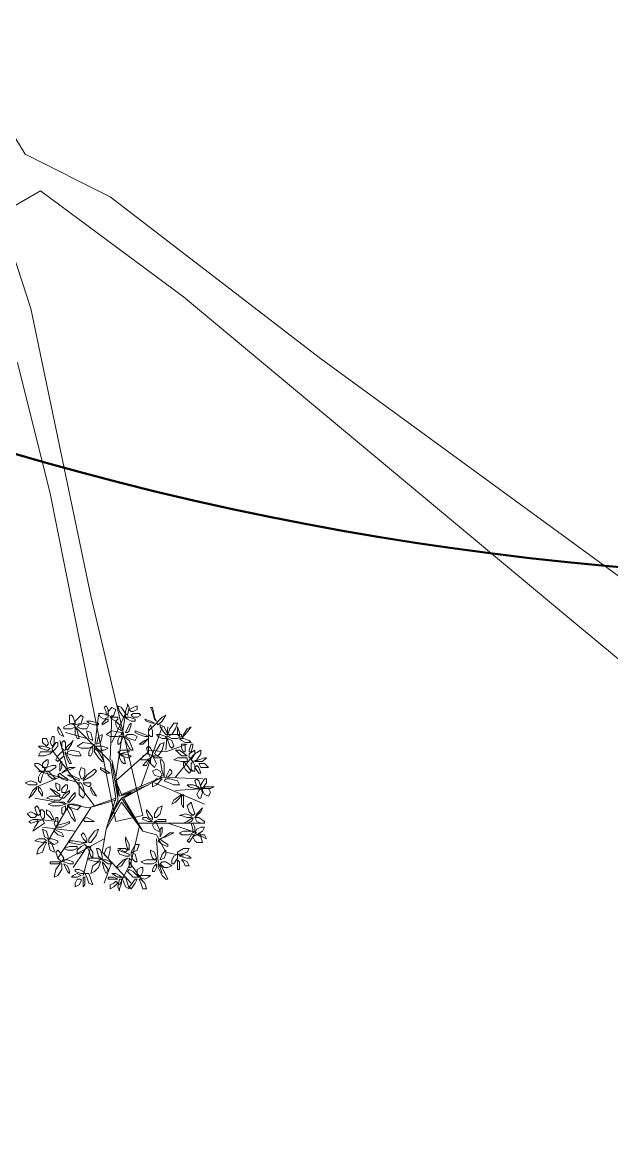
# Model space of a CAD drawing. Header units: millimetres. Extents: x 2364 to 2508, y 1551 to 1771.
# Drawn here: x 2427.45 to 2436.08, y 1611.49 to 1627.75 of the extents above; entities that cross this region are included whole.
import ezdxf

# ---------------------------------------------------------------- set-up
doc = ezdxf.new("R2010")
doc.units = ezdxf.units.MM
doc.layers.add('PDF_0', color=7, linetype='Continuous')
doc.layers.add('PDF_CVL_CUADCON_TIT', color=7, linetype='Continuous')

msp = doc.modelspace()

# ---------------------------------------------------------------- linework, layer by layer
at = {"layer": 'PDF_0', "lineweight": 9}
for points in [[(2428.68, 1617.595), (2428.709, 1617.623), (2428.709, 1617.679), (2428.68, 1617.736), (2428.652, 1617.708), (2428.68, 1617.651)], [(2428.963, 1617.566), (2428.935, 1617.566), (2428.878, 1617.651), (2428.85, 1617.736), (2428.906, 1617.708), (2428.963, 1617.623)], [(2428.963, 1617.651), (2428.991, 1617.736), (2428.991, 1617.764), (2429.019, 1617.708), (2428.991, 1617.595), (2428.963, 1617.623)], [(2429.048, 1617.651), (2429.019, 1617.679), (2429.076, 1617.708), (2429.132, 1617.736), (2429.132, 1617.679), (2429.076, 1617.651)], [(2428.2, 1617.566), (2428.229, 1617.482), (2428.2, 1617.454), (2428.144, 1617.482), (2428.144, 1617.595), (2428.172, 1617.595)], [(2428.313, 1617.595), (2428.342, 1617.566), (2428.313, 1617.482), (2428.229, 1617.454), (2428.229, 1617.51), (2428.285, 1617.566)], [(2428.652, 1617.538), (2428.596, 1617.566), (2428.567, 1617.623), (2428.624, 1617.623), (2428.709, 1617.595), (2428.709, 1617.566)], [(2428.765, 1617.566), (2428.709, 1617.595), (2428.709, 1617.651), (2428.765, 1617.708), (2428.822, 1617.679), (2428.793, 1617.595)], [(2428.822, 1617.51), (2428.765, 1617.538), (2428.737, 1617.566), (2428.765, 1617.566), (2428.85, 1617.566), (2428.85, 1617.538)], [(2429.048, 1617.51), (2428.991, 1617.538), (2428.963, 1617.566), (2429.019, 1617.566), (2429.104, 1617.538), (2429.104, 1617.51)], [(2429.132, 1617.566), (2429.076, 1617.566), (2429.048, 1617.595), (2429.076, 1617.623), (2429.161, 1617.623), (2429.189, 1617.595)], [(2429.358, 1617.651), (2429.386, 1617.538), (2429.415, 1617.51), (2429.386, 1617.566), (2429.358, 1617.708), (2429.33, 1617.708)], [(2429.415, 1617.482), (2429.443, 1617.454), (2429.499, 1617.51), (2429.556, 1617.595), (2429.499, 1617.566), (2429.443, 1617.51)], [(2428.003, 1617.312), (2428.059, 1617.284), (2428.003, 1617.397), (2427.974, 1617.425), (2427.974, 1617.369)], [(2428.116, 1617.454), (2428.2, 1617.482), (2428.229, 1617.425), (2428.172, 1617.397), (2428.059, 1617.397), (2428.059, 1617.425)], [(2428.229, 1617.312), (2428.229, 1617.369), (2428.229, 1617.425), (2428.257, 1617.369), (2428.285, 1617.256), (2428.257, 1617.256)], [(2428.257, 1617.425), (2428.285, 1617.454), (2428.37, 1617.482), (2428.426, 1617.454), (2428.398, 1617.397), (2428.313, 1617.397)], [(2428.511, 1617.454), (2428.426, 1617.482), (2428.398, 1617.51), (2428.455, 1617.51), (2428.567, 1617.482), (2428.567, 1617.454)], [(2428.624, 1617.482), (2428.624, 1617.454), (2428.709, 1617.51), (2428.709, 1617.538), (2428.68, 1617.538)], [(2428.85, 1617.397), (2428.906, 1617.369), (2428.878, 1617.454), (2428.822, 1617.51), (2428.822, 1617.454)], [(2429.019, 1617.369), (2429.048, 1617.454), (2429.048, 1617.482), (2429.019, 1617.454), (2428.963, 1617.341), (2428.991, 1617.341)], [(2429.273, 1617.51), (2429.245, 1617.538), (2429.33, 1617.51), (2429.386, 1617.482), (2429.358, 1617.482)], [(2429.33, 1617.284), (2429.358, 1617.284), (2429.358, 1617.369), (2429.33, 1617.454), (2429.302, 1617.397), (2429.302, 1617.312)], [(2429.528, 1617.341), (2429.471, 1617.425), (2429.471, 1617.454), (2429.528, 1617.425), (2429.584, 1617.312), (2429.556, 1617.312)], [(2429.584, 1617.312), (2429.641, 1617.312), (2429.697, 1617.397), (2429.725, 1617.482), (2429.669, 1617.482), (2429.612, 1617.397)], [(2429.725, 1617.369), (2429.725, 1617.425), (2429.754, 1617.341), (2429.754, 1617.284), (2429.725, 1617.312)], [(2429.866, 1617.397), (2429.923, 1617.425), (2429.838, 1617.312), (2429.782, 1617.256), (2429.81, 1617.312)], [(2427.833, 1617.171), (2427.805, 1617.143), (2427.749, 1617.199), (2427.749, 1617.256), (2427.805, 1617.256), (2427.833, 1617.199)], [(2427.918, 1617.228), (2427.918, 1617.171), (2427.89, 1617.143), (2427.861, 1617.199), (2427.89, 1617.284), (2427.918, 1617.284)], [(2428.426, 1617.256), (2428.483, 1617.228), (2428.455, 1617.341), (2428.398, 1617.369), (2428.398, 1617.341)], [(2428.596, 1617.199), (2428.539, 1617.171), (2428.567, 1617.284), (2428.624, 1617.312), (2428.624, 1617.284)], [(2428.85, 1617.284), (2428.737, 1617.284), (2428.68, 1617.312), (2428.765, 1617.369), (2428.906, 1617.341), (2428.906, 1617.312)], [(2428.85, 1617.171), (2428.878, 1617.171), (2428.906, 1617.228), (2428.935, 1617.284), (2428.878, 1617.284), (2428.85, 1617.228)], [(2429.019, 1617.115), (2428.963, 1617.228), (2428.935, 1617.284), (2429.019, 1617.228), (2429.076, 1617.086), (2429.048, 1617.086)], [(2428.963, 1617.284), (2428.991, 1617.312), (2429.076, 1617.312), (2429.132, 1617.284), (2429.104, 1617.228), (2429.019, 1617.256)], [(2429.161, 1617.312), (2429.245, 1617.284), (2429.302, 1617.284), (2429.245, 1617.312), (2429.104, 1617.369), (2429.104, 1617.341)], [(2429.217, 1617.171), (2429.273, 1617.228), (2429.302, 1617.256), (2429.245, 1617.228), (2429.161, 1617.171), (2429.189, 1617.171)], [(2429.499, 1617.256), (2429.443, 1617.284), (2429.415, 1617.312), (2429.471, 1617.312), (2429.556, 1617.284), (2429.556, 1617.256)], [(2429.725, 1617.256), (2429.641, 1617.256), (2429.584, 1617.284), (2429.641, 1617.312), (2429.782, 1617.312), (2429.782, 1617.284)], [(2429.612, 1617.143), (2429.584, 1617.228), (2429.584, 1617.256), (2429.641, 1617.228), (2429.669, 1617.143), (2429.641, 1617.115)], [(2429.754, 1617.256), (2429.782, 1617.228), (2429.838, 1617.199), (2429.923, 1617.199), (2429.895, 1617.228), (2429.81, 1617.256)], [(2427.805, 1617.086), (2427.72, 1617.115), (2427.692, 1617.143), (2427.749, 1617.143), (2427.861, 1617.115), (2427.833, 1617.086)], [(2427.974, 1617.143), (2427.918, 1617.086), (2427.89, 1617.058), (2427.89, 1617.115), (2427.946, 1617.199), (2427.974, 1617.199)], [(2428.031, 1617.115), (2428.031, 1617.199), (2428.059, 1617.228), (2428.087, 1617.199), (2428.087, 1617.086), (2428.059, 1617.086)], [(2428.116, 1617.143), (2428.172, 1617.199), (2428.2, 1617.228), (2428.172, 1617.171), (2428.116, 1617.086), (2428.087, 1617.115)], [(2428.116, 1617.058), (2428.116, 1617.03), (2428.229, 1617.002), (2428.313, 1617.002), (2428.285, 1617.058), (2428.172, 1617.086)], [(2428.426, 1617.115), (2428.313, 1617.115), (2428.257, 1617.143), (2428.342, 1617.199), (2428.483, 1617.171), (2428.483, 1617.143)], [(2428.426, 1617.002), (2428.455, 1617.002), (2428.483, 1617.058), (2428.483, 1617.143), (2428.455, 1617.115), (2428.426, 1617.058)], [(2428.567, 1616.973), (2428.511, 1617.058), (2428.511, 1617.115), (2428.567, 1617.058), (2428.652, 1616.917), (2428.624, 1616.917)], [(2428.539, 1617.115), (2428.539, 1617.143), (2428.624, 1617.143), (2428.709, 1617.115), (2428.652, 1617.086), (2428.567, 1617.086)], [(2428.991, 1617.058), (2428.878, 1617.03), (2428.85, 1617.058), (2428.906, 1617.086), (2429.019, 1617.086), (2429.019, 1617.058)], [(2429.33, 1617.115), (2429.358, 1617.058), (2429.358, 1617.002), (2429.302, 1617.03), (2429.273, 1617.115), (2429.302, 1617.143)], [(2429.386, 1617.03), (2429.443, 1617.002), (2429.499, 1617.086), (2429.528, 1617.199), (2429.471, 1617.171), (2429.415, 1617.086)], [(2429.782, 1617.002), (2429.725, 1617.058), (2429.697, 1617.086), (2429.754, 1617.086), (2429.866, 1617.002), (2429.838, 1617.002)], [(2429.838, 1617.058), (2429.81, 1617.058), (2429.782, 1617.115), (2429.782, 1617.171), (2429.838, 1617.171), (2429.838, 1617.115)], [(2429.951, 1617.143), (2429.923, 1617.058), (2429.895, 1617.058), (2429.895, 1617.086), (2429.923, 1617.171), (2429.951, 1617.171)], [(2429.979, 1617.03), (2429.979, 1617.086), (2429.895, 1617.03), (2429.895, 1616.973), (2429.923, 1616.973)], [(2429.951, 1616.917), (2429.923, 1616.945), (2429.979, 1617.03), (2430.064, 1617.086), (2430.064, 1617.03), (2430.008, 1616.945)], [(2427.89, 1617.058), (2427.861, 1617.03), (2427.777, 1617.002), (2427.692, 1617.002), (2427.72, 1617.058), (2427.833, 1617.058)], [(2427.833, 1616.889), (2427.805, 1616.832), (2427.749, 1616.832), (2427.749, 1616.889), (2427.805, 1616.945), (2427.833, 1616.945)], [(2427.974, 1617.002), (2428.031, 1617.058), (2428.059, 1617.058), (2428.059, 1617.002), (2427.974, 1616.917), (2427.946, 1616.945)], [(2428.003, 1616.889), (2428.031, 1616.917), (2428.031, 1616.832), (2428.003, 1616.776), (2428.003, 1616.804)], [(2428.116, 1616.945), (2428.087, 1617.03), (2428.087, 1617.058), (2428.116, 1617.002), (2428.172, 1616.889), (2428.144, 1616.889)], [(2428.991, 1616.973), (2428.906, 1617.002), (2428.878, 1617.03), (2428.935, 1617.03), (2429.048, 1617.002), (2429.019, 1616.973)], [(2428.906, 1616.917), (2428.878, 1616.973), (2428.878, 1617.03), (2428.935, 1617.002), (2428.963, 1616.889), (2428.935, 1616.889)], [(2429.302, 1617.03), (2429.33, 1616.973), (2429.273, 1616.945), (2429.189, 1616.945), (2429.217, 1617.002), (2429.273, 1617.03)], [(2429.33, 1616.945), (2429.302, 1616.945), (2429.273, 1616.917), (2429.217, 1616.86), (2429.273, 1616.86), (2429.302, 1616.917)], [(2429.386, 1616.945), (2429.415, 1616.889), (2429.386, 1616.832), (2429.33, 1616.889), (2429.33, 1616.973), (2429.358, 1617.002)], [(2429.443, 1616.973), (2429.499, 1616.973), (2429.415, 1617.002), (2429.358, 1617.002), (2429.386, 1616.973)], [(2429.528, 1616.889), (2429.528, 1616.748), (2429.528, 1616.691), (2429.499, 1616.776), (2429.471, 1616.945), (2429.499, 1616.945)], [(2429.866, 1616.973), (2429.866, 1616.917), (2429.782, 1616.917), (2429.669, 1616.945), (2429.725, 1616.973), (2429.81, 1616.973)], [(2429.838, 1616.804), (2429.81, 1616.86), (2429.81, 1616.917), (2429.866, 1616.86), (2429.923, 1616.776), (2429.895, 1616.748)], [(2429.923, 1616.804), (2429.923, 1616.889), (2429.951, 1616.917), (2429.979, 1616.86), (2429.979, 1616.776), (2429.951, 1616.776)], [(2430.036, 1616.945), (2430.121, 1616.973), (2430.149, 1616.973), (2430.092, 1616.917), (2430.008, 1616.917), (2429.979, 1616.917)], [(2427.692, 1616.889), (2427.777, 1616.832), (2427.777, 1616.776), (2427.72, 1616.776), (2427.636, 1616.86), (2427.636, 1616.889)], [(2427.692, 1616.691), (2427.72, 1616.748), (2427.777, 1616.776), (2427.749, 1616.719), (2427.72, 1616.606), (2427.692, 1616.635)], [(2427.946, 1616.86), (2427.946, 1616.832), (2427.861, 1616.776), (2427.777, 1616.776), (2427.805, 1616.832), (2427.89, 1616.86)], [(2427.805, 1616.776), (2427.833, 1616.776), (2427.89, 1616.719), (2427.946, 1616.663), (2427.89, 1616.663), (2427.833, 1616.719)], [(2428.003, 1616.748), (2427.974, 1616.719), (2428.031, 1616.663), (2428.116, 1616.635), (2428.116, 1616.663), (2428.031, 1616.719)], [(2428.144, 1616.832), (2428.059, 1616.776), (2428.031, 1616.748), (2428.087, 1616.776), (2428.229, 1616.832), (2428.2, 1616.832)], [(2428.342, 1616.663), (2428.313, 1616.663), (2428.285, 1616.748), (2428.313, 1616.832), (2428.37, 1616.804), (2428.37, 1616.719)], [(2428.483, 1616.719), (2428.398, 1616.663), (2428.342, 1616.635), (2428.398, 1616.719), (2428.511, 1616.804), (2428.539, 1616.776)], [(2428.68, 1616.748), (2428.737, 1616.748), (2428.652, 1616.804), (2428.596, 1616.832), (2428.596, 1616.804)], [(2429.499, 1616.719), (2429.471, 1616.691), (2429.386, 1616.719), (2429.358, 1616.776), (2429.415, 1616.804), (2429.471, 1616.776)], [(2429.641, 1616.776), (2429.612, 1616.804), (2429.584, 1616.748), (2429.556, 1616.691), (2429.584, 1616.691), (2429.641, 1616.748)], [(2430.036, 1616.748), (2430.064, 1616.748), (2430.036, 1616.832), (2430.008, 1616.86), (2429.979, 1616.832)], [(2430.036, 1616.889), (2430.064, 1616.889), (2430.121, 1616.889), (2430.177, 1616.832), (2430.121, 1616.832), (2430.064, 1616.832)], [(2427.664, 1616.578), (2427.664, 1616.606), (2427.579, 1616.635), (2427.494, 1616.606), (2427.551, 1616.578), (2427.636, 1616.578)], [(2428.003, 1616.493), (2427.974, 1616.493), (2427.946, 1616.55), (2427.946, 1616.606), (2428.003, 1616.578), (2428.003, 1616.522)], [(2428.229, 1616.691), (2428.172, 1616.719), (2428.116, 1616.719), (2428.172, 1616.691), (2428.285, 1616.635), (2428.285, 1616.663)], [(2428.342, 1616.55), (2428.37, 1616.437), (2428.342, 1616.38), (2428.285, 1616.437), (2428.285, 1616.606), (2428.313, 1616.606)], [(2428.455, 1616.578), (2428.455, 1616.606), (2428.398, 1616.606), (2428.342, 1616.606), (2428.37, 1616.578), (2428.426, 1616.55)], [(2429.415, 1616.663), (2429.358, 1616.606), (2429.358, 1616.55), (2429.415, 1616.578), (2429.499, 1616.663), (2429.471, 1616.663)], [(2429.612, 1616.663), (2429.725, 1616.635), (2429.754, 1616.578), (2429.669, 1616.578), (2429.528, 1616.635), (2429.556, 1616.663)], [(2430.036, 1616.635), (2430.064, 1616.55), (2430.064, 1616.522), (2430.008, 1616.55), (2429.979, 1616.635), (2430.008, 1616.663)], [(2430.064, 1616.578), (2430.121, 1616.663), (2430.149, 1616.663), (2430.149, 1616.606), (2430.092, 1616.522), (2430.064, 1616.55)], [(2427.607, 1616.437), (2427.551, 1616.38), (2427.607, 1616.493), (2427.664, 1616.55), (2427.664, 1616.522)], [(2427.749, 1616.465), (2427.749, 1616.409), (2427.692, 1616.493), (2427.692, 1616.55), (2427.72, 1616.522)], [(2427.946, 1616.437), (2427.89, 1616.493), (2427.861, 1616.522), (2427.918, 1616.493), (2428.003, 1616.437), (2428.003, 1616.409)], [(2428.116, 1616.522), (2428.087, 1616.465), (2428.031, 1616.465), (2428.031, 1616.522), (2428.087, 1616.578), (2428.116, 1616.578)], [(2428.116, 1616.437), (2428.059, 1616.38), (2428.031, 1616.38), (2428.059, 1616.437), (2428.144, 1616.493), (2428.144, 1616.465)], [(2428.172, 1616.352), (2428.229, 1616.409), (2428.229, 1616.465), (2428.172, 1616.409), (2428.116, 1616.324), (2428.144, 1616.324)], [(2428.483, 1616.437), (2428.539, 1616.409), (2428.483, 1616.493), (2428.455, 1616.55), (2428.455, 1616.493)], [(2429.754, 1616.38), (2429.782, 1616.437), (2429.669, 1616.352), (2429.641, 1616.296), (2429.697, 1616.324)], [(2429.81, 1616.38), (2429.81, 1616.267), (2429.81, 1616.239), (2429.782, 1616.296), (2429.782, 1616.409), (2429.81, 1616.437)], [(2429.979, 1616.522), (2429.895, 1616.55), (2429.866, 1616.578), (2429.951, 1616.578), (2430.036, 1616.55), (2430.036, 1616.522)], [(2430.008, 1616.437), (2430.036, 1616.493), (2430.064, 1616.522), (2430.092, 1616.465), (2430.064, 1616.38), (2430.036, 1616.38)], [(2430.092, 1616.493), (2430.092, 1616.522), (2430.177, 1616.522), (2430.205, 1616.465), (2430.177, 1616.409), (2430.121, 1616.437)], [(2430.121, 1616.55), (2430.121, 1616.522), (2430.205, 1616.522), (2430.262, 1616.55), (2430.234, 1616.55), (2430.149, 1616.55)], [(2427.692, 1616.239), (2427.72, 1616.154), (2427.692, 1616.126), (2427.664, 1616.154), (2427.636, 1616.239), (2427.664, 1616.267)], [(2428.031, 1616.38), (2428.003, 1616.352), (2427.918, 1616.352), (2427.805, 1616.38), (2427.861, 1616.409), (2427.974, 1616.409)], [(2428.003, 1616.267), (2427.89, 1616.267), (2427.833, 1616.296), (2427.918, 1616.324), (2428.059, 1616.324), (2428.087, 1616.296)], [(2428.031, 1616.154), (2428.059, 1616.154), (2428.087, 1616.211), (2428.087, 1616.267), (2428.031, 1616.239), (2428.031, 1616.183)], [(2428.116, 1616.267), (2428.144, 1616.296), (2428.229, 1616.296), (2428.313, 1616.267), (2428.257, 1616.211), (2428.172, 1616.239)], [(2428.172, 1616.098), (2428.116, 1616.211), (2428.116, 1616.267), (2428.172, 1616.211), (2428.229, 1616.07), (2428.229, 1616.042)], [(2429.386, 1616.098), (2429.415, 1616.098), (2429.471, 1616.154), (2429.499, 1616.267), (2429.443, 1616.239), (2429.386, 1616.154)], [(2429.951, 1616.126), (2429.979, 1616.154), (2429.951, 1616.239), (2429.923, 1616.324), (2429.866, 1616.267), (2429.895, 1616.183)], [(2427.664, 1616.126), (2427.636, 1616.098), (2427.579, 1616.098), (2427.523, 1616.154), (2427.579, 1616.183), (2427.636, 1616.154)], [(2427.777, 1616.183), (2427.777, 1616.098), (2427.749, 1616.07), (2427.72, 1616.126), (2427.72, 1616.211), (2427.749, 1616.211)], [(2427.861, 1616.098), (2427.805, 1616.154), (2427.805, 1616.211), (2427.861, 1616.183), (2427.918, 1616.07), (2427.89, 1616.07)], [(2427.946, 1616.07), (2427.918, 1616.013), (2427.946, 1615.957), (2427.974, 1616.013), (2427.974, 1616.098), (2427.946, 1616.098)], [(2428.455, 1616.042), (2428.37, 1616.042), (2428.342, 1616.07), (2428.398, 1616.098), (2428.511, 1616.042), (2428.483, 1616.042)], [(2429.302, 1616.042), (2429.358, 1616.042), (2429.273, 1616.098), (2429.217, 1616.098), (2429.217, 1616.07)], [(2429.302, 1616.098), (2429.273, 1616.183), (2429.273, 1616.211), (2429.302, 1616.183), (2429.358, 1616.098), (2429.358, 1616.07)], [(2429.866, 1616.098), (2429.782, 1616.126), (2429.754, 1616.126), (2429.838, 1616.154), (2429.923, 1616.126), (2429.923, 1616.098)], [(2429.923, 1616.042), (2429.866, 1616.013), (2429.81, 1616.013), (2429.866, 1616.042), (2429.951, 1616.098), (2429.951, 1616.07)], [(2430.064, 1616.183), (2430.092, 1616.239), (2430.008, 1616.154), (2429.979, 1616.098), (2430.008, 1616.126)], [(2430.064, 1616.013), (2430.008, 1616.042), (2429.979, 1616.098), (2430.036, 1616.098), (2430.121, 1616.042), (2430.121, 1616.013)], [(2427.664, 1616.042), (2427.692, 1616.07), (2427.607, 1616.07), (2427.551, 1616.042), (2427.579, 1616.013)], [(2427.749, 1616.07), (2427.777, 1616.013), (2427.692, 1615.957), (2427.607, 1615.9), (2427.636, 1615.957), (2427.692, 1616.042)], [(2427.805, 1615.9), (2427.749, 1615.929), (2427.777, 1615.816), (2427.833, 1615.787), (2427.833, 1615.816)], [(2427.918, 1615.929), (2427.918, 1615.9), (2427.974, 1615.844), (2428.059, 1615.816), (2428.031, 1615.872), (2427.974, 1615.9)], [(2428.087, 1616.013), (2427.974, 1615.985), (2427.946, 1615.957), (2428.031, 1615.957), (2428.144, 1616.013), (2428.144, 1616.042)], [(2428.426, 1615.787), (2428.511, 1615.9), (2428.567, 1615.929), (2428.539, 1615.844), (2428.455, 1615.731), (2428.426, 1615.731)], [(2429.386, 1615.929), (2429.358, 1615.985), (2429.386, 1616.042), (2429.415, 1616.013), (2429.471, 1615.9), (2429.443, 1615.9)], [(2429.528, 1616.042), (2429.415, 1616.042), (2429.386, 1616.042), (2429.443, 1616.07), (2429.556, 1616.07), (2429.556, 1616.042)], [(2429.471, 1615.929), (2429.499, 1615.957), (2429.499, 1615.872), (2429.471, 1615.816), (2429.471, 1615.844)], [(2429.979, 1615.957), (2429.979, 1615.9), (2429.951, 1615.872), (2429.951, 1615.929), (2429.923, 1616.013), (2429.951, 1616.013)], [(2430.008, 1615.929), (2430.064, 1615.957), (2430.121, 1615.957), (2430.092, 1615.9), (2430.008, 1615.844), (2429.979, 1615.872)], [(2427.692, 1615.787), (2427.636, 1615.759), (2427.749, 1615.731), (2427.805, 1615.759), (2427.777, 1615.787)], [(2427.89, 1615.787), (2427.974, 1615.759), (2427.974, 1615.731), (2427.918, 1615.703), (2427.833, 1615.759), (2427.833, 1615.787)], [(2428.342, 1615.872), (2428.313, 1615.844), (2428.342, 1615.787), (2428.398, 1615.731), (2428.398, 1615.787), (2428.37, 1615.844)], [(2428.963, 1615.759), (2428.963, 1615.816), (2429.019, 1615.703), (2429.019, 1615.618), (2428.991, 1615.646)], [(2429.471, 1615.787), (2429.443, 1615.759), (2429.499, 1615.703), (2429.584, 1615.674), (2429.584, 1615.703), (2429.499, 1615.759)], [(2429.612, 1615.872), (2429.669, 1615.872), (2429.556, 1615.816), (2429.471, 1615.787), (2429.528, 1615.816)], [(2429.895, 1615.844), (2429.782, 1615.844), (2429.754, 1615.872), (2429.81, 1615.9), (2429.951, 1615.9), (2429.951, 1615.872)], [(2429.895, 1615.787), (2429.923, 1615.844), (2429.979, 1615.844), (2429.951, 1615.816), (2429.895, 1615.731), (2429.866, 1615.759)], [(2429.951, 1615.816), (2430.008, 1615.844), (2430.064, 1615.816), (2430.092, 1615.731), (2430.008, 1615.731), (2429.979, 1615.759)], [(2430.036, 1615.872), (2430.036, 1615.844), (2430.092, 1615.816), (2430.149, 1615.787), (2430.121, 1615.844), (2430.064, 1615.844)], [(2427.805, 1615.731), (2427.777, 1615.731), (2427.692, 1615.646), (2427.664, 1615.561), (2427.749, 1615.59), (2427.777, 1615.674)], [(2427.89, 1615.703), (2427.833, 1615.731), (2427.861, 1615.618), (2427.918, 1615.59), (2427.918, 1615.618)], [(2428.003, 1615.59), (2428.059, 1615.505), (2428.031, 1615.448), (2427.974, 1615.505), (2427.946, 1615.59), (2427.974, 1615.618)], [(2428.2, 1615.618), (2428.116, 1615.618), (2428.059, 1615.646), (2428.144, 1615.674), (2428.257, 1615.674), (2428.257, 1615.646)], [(2428.2, 1615.759), (2428.342, 1615.731), (2428.398, 1615.731), (2428.285, 1615.703), (2428.144, 1615.731), (2428.144, 1615.759)], [(2428.37, 1615.703), (2428.398, 1615.674), (2428.342, 1615.59), (2428.257, 1615.561), (2428.257, 1615.618), (2428.313, 1615.674)], [(2428.426, 1615.618), (2428.455, 1615.533), (2428.483, 1615.505), (2428.483, 1615.59), (2428.426, 1615.674), (2428.398, 1615.674)], [(2428.596, 1615.618), (2428.624, 1615.533), (2428.624, 1615.477), (2428.567, 1615.533), (2428.539, 1615.646), (2428.567, 1615.646)], [(2428.652, 1615.561), (2428.68, 1615.646), (2428.737, 1615.674), (2428.737, 1615.618), (2428.709, 1615.505), (2428.68, 1615.533)], [(2428.906, 1615.618), (2428.963, 1615.59), (2428.991, 1615.618), (2428.963, 1615.646), (2428.878, 1615.646), (2428.85, 1615.646)], [(2429.019, 1615.533), (2429.019, 1615.561), (2428.935, 1615.59), (2428.85, 1615.618), (2428.878, 1615.561), (2428.963, 1615.533)], [(2429.048, 1615.59), (2429.076, 1615.59), (2429.132, 1615.618), (2429.161, 1615.703), (2429.104, 1615.703), (2429.076, 1615.646)], [(2429.358, 1615.505), (2429.33, 1615.59), (2429.33, 1615.618), (2429.386, 1615.59), (2429.415, 1615.505), (2429.386, 1615.477)], [(2429.528, 1615.505), (2429.471, 1615.477), (2429.499, 1615.561), (2429.556, 1615.618), (2429.556, 1615.561)], [(2429.725, 1615.561), (2429.725, 1615.59), (2429.81, 1615.646), (2429.895, 1615.646), (2429.866, 1615.59), (2429.782, 1615.561)], [(2427.89, 1615.448), (2428.003, 1615.448), (2428.031, 1615.448), (2427.974, 1615.42), (2427.861, 1615.42), (2427.861, 1615.448)], [(2428.116, 1615.477), (2428.2, 1615.448), (2428.2, 1615.42), (2428.144, 1615.42), (2428.059, 1615.448), (2428.059, 1615.477)], [(2428.483, 1615.505), (2428.567, 1615.505), (2428.596, 1615.477), (2428.539, 1615.448), (2428.426, 1615.477), (2428.426, 1615.505)], [(2428.596, 1615.448), (2428.567, 1615.448), (2428.483, 1615.392), (2428.455, 1615.279), (2428.511, 1615.307), (2428.567, 1615.364)], [(2428.68, 1615.477), (2428.624, 1615.477), (2428.709, 1615.42), (2428.765, 1615.42), (2428.737, 1615.448)], [(2428.652, 1615.42), (2428.624, 1615.448), (2428.652, 1615.336), (2428.68, 1615.279), (2428.709, 1615.336)], [(2428.906, 1615.392), (2428.963, 1615.477), (2428.991, 1615.505), (2428.935, 1615.477), (2428.822, 1615.364), (2428.85, 1615.364)], [(2429.048, 1615.392), (2429.048, 1615.477), (2429.019, 1615.505), (2429.019, 1615.448), (2429.019, 1615.364), (2429.048, 1615.364)], [(2429.076, 1615.477), (2429.048, 1615.533), (2429.048, 1615.59), (2429.104, 1615.561), (2429.132, 1615.448), (2429.104, 1615.448)], [(2429.358, 1615.42), (2429.245, 1615.42), (2429.189, 1615.448), (2429.273, 1615.477), (2429.415, 1615.477), (2429.415, 1615.448)], [(2429.471, 1615.42), (2429.499, 1615.448), (2429.556, 1615.448), (2429.641, 1615.392), (2429.584, 1615.364), (2429.528, 1615.364)], [(2429.641, 1615.477), (2429.669, 1615.533), (2429.725, 1615.561), (2429.725, 1615.505), (2429.669, 1615.42), (2429.641, 1615.42)], [(2429.725, 1615.392), (2429.725, 1615.448), (2429.725, 1615.477), (2429.754, 1615.448), (2429.754, 1615.336), (2429.725, 1615.336)], [(2429.81, 1615.561), (2429.754, 1615.533), (2429.866, 1615.505), (2429.923, 1615.505), (2429.895, 1615.533)], [(2429.782, 1615.477), (2429.81, 1615.477), (2429.866, 1615.448), (2429.895, 1615.392), (2429.838, 1615.392), (2429.81, 1615.448)], [(2428.031, 1615.42), (2428.003, 1615.42), (2427.946, 1615.336), (2427.918, 1615.223), (2427.974, 1615.251), (2428.031, 1615.336)], [(2428.116, 1615.392), (2428.059, 1615.42), (2428.116, 1615.307), (2428.144, 1615.279), (2428.144, 1615.307)], [(2428.2, 1615.251), (2428.172, 1615.223), (2428.257, 1615.223), (2428.313, 1615.251), (2428.257, 1615.279)], [(2428.285, 1615.336), (2428.342, 1615.307), (2428.37, 1615.279), (2428.313, 1615.279), (2428.229, 1615.307), (2428.229, 1615.336)], [(2428.37, 1615.279), (2428.426, 1615.279), (2428.455, 1615.194), (2428.483, 1615.11), (2428.426, 1615.138), (2428.398, 1615.223)], [(2428.822, 1615.279), (2428.765, 1615.279), (2428.85, 1615.223), (2428.906, 1615.223), (2428.878, 1615.251)], [(2429.076, 1615.307), (2429.132, 1615.251), (2429.161, 1615.223), (2429.076, 1615.223), (2428.991, 1615.307), (2429.019, 1615.336)], [(2429.217, 1615.307), (2429.189, 1615.251), (2429.132, 1615.251), (2429.132, 1615.336), (2429.189, 1615.364), (2429.217, 1615.364)], [(2429.358, 1615.307), (2429.386, 1615.307), (2429.415, 1615.364), (2429.415, 1615.42), (2429.386, 1615.392), (2429.358, 1615.336)], [(2429.499, 1615.251), (2429.443, 1615.364), (2429.443, 1615.42), (2429.499, 1615.364), (2429.584, 1615.194), (2429.556, 1615.194)], [(2428.313, 1615.194), (2428.313, 1615.166), (2428.285, 1615.11), (2428.229, 1615.081), (2428.229, 1615.138), (2428.257, 1615.194)], [(2428.37, 1615.194), (2428.37, 1615.11), (2428.342, 1615.081), (2428.342, 1615.138), (2428.342, 1615.223), (2428.37, 1615.223)], [(2428.737, 1615.223), (2428.793, 1615.223), (2428.85, 1615.194), (2428.793, 1615.194), (2428.709, 1615.194), (2428.709, 1615.223)], [(2428.822, 1615.166), (2428.85, 1615.138), (2428.793, 1615.081), (2428.737, 1615.053), (2428.737, 1615.11), (2428.793, 1615.138)], [(2428.906, 1615.138), (2428.878, 1615.053), (2428.878, 1615.025), (2428.85, 1615.081), (2428.878, 1615.194), (2428.906, 1615.194)], [(2428.906, 1615.223), (2428.963, 1615.223), (2428.991, 1615.138), (2429.019, 1615.053), (2428.963, 1615.081), (2428.935, 1615.166)], [(2429.048, 1615.11), (2429.104, 1615.194), (2429.132, 1615.194), (2429.104, 1615.138), (2429.048, 1615.053), (2429.019, 1615.081)], [(2429.33, 1615.251), (2429.302, 1615.223), (2429.245, 1615.194), (2429.161, 1615.223), (2429.189, 1615.251), (2429.273, 1615.251)], [(2429.161, 1615.194), (2429.189, 1615.194), (2429.245, 1615.138), (2429.273, 1615.053), (2429.217, 1615.053), (2429.189, 1615.138)]]:
    msp.add_lwpolyline(points, close=True, dxfattribs=at)
for points in [[(2428.511, 1617.115), (2428.567, 1617.595)], [(2428.737, 1616.945), (2428.765, 1617.595)], [(2428.765, 1617.199), (2428.963, 1617.623), (2428.822, 1616.691), (2428.765, 1616.945)], [(2429.415, 1617.482), (2429.302, 1617.369), (2429.302, 1617.058), (2428.822, 1616.635), (2428.906, 1616.437), (2429.499, 1616.691), (2428.935, 1616.38), (2429.217, 1615.9), (2428.906, 1616.324), (2428.68, 1615.929), (2428.822, 1616.38), (2428.737, 1616.917), (2428.229, 1617.425)], [(2429.189, 1616.55), (2429.499, 1617.425)], [(2429.556, 1617.086), (2429.584, 1617.425)], [(2428.398, 1617.256), (2428.087, 1617.341)], [(2428.511, 1616.267), (2427.89, 1617.086)], [(2428.116, 1616.804), (2428.003, 1617.228)], [(2429.302, 1617.086), (2429.556, 1617.058), (2429.866, 1617.171)], [(2429.697, 1616.691), (2429.951, 1617.002)], [(2428.285, 1616.606), (2427.692, 1616.776)], [(2428.765, 1616.889), (2428.85, 1616.38), (2428.822, 1616.691), (2428.878, 1616.409), (2429.302, 1616.578), (2428.906, 1616.38), (2429.048, 1616.465), (2428.878, 1616.409), (2428.85, 1616.493), (2428.85, 1616.38), (2428.85, 1616.352), (2428.709, 1616.013), (2428.878, 1616.352), (2428.765, 1616.154), (2428.906, 1616.38)], [(2428.003, 1616.691), (2427.664, 1616.55)], [(2429.386, 1616.606), (2430.121, 1616.296)], [(2429.471, 1616.691), (2430.092, 1616.663)], [(2429.697, 1616.493), (2430.121, 1616.522)], [(2428.426, 1616.239), (2427.636, 1616.38)], [(2428.144, 1616.296), (2427.833, 1615.759)], [(2428.822, 1616.352), (2428.426, 1616.239), (2428.822, 1616.38)], [(2428.906, 1616.38), (2429.217, 1615.9), (2428.906, 1616.38)], [(2428.455, 1616.239), (2427.974, 1615.505)], [(2427.974, 1616.042), (2427.692, 1616.07)], [(2428.229, 1615.9), (2427.749, 1615.957)], [(2428.68, 1615.929), (2428.624, 1615.59), (2429.048, 1615.138)], [(2429.161, 1615.957), (2429.048, 1615.448), (2428.878, 1615.11)], [(2429.161, 1616.013), (2430.092, 1616.013)], [(2429.584, 1616.013), (2430.008, 1615.872)], [(2428.652, 1615.787), (2428.031, 1615.448)], [(2429.415, 1615.844), (2429.217, 1615.9), (2429.415, 1615.844), (2429.556, 1615.59), (2429.81, 1615.533)], [(2429.415, 1615.787), (2429.443, 1615.448), (2429.499, 1615.279)], [(2428.37, 1615.618), (2428.2, 1615.364)], [(2428.455, 1615.674), (2428.342, 1615.251)], [(2428.765, 1615.448), (2428.652, 1615.138)], [(2429.019, 1615.448), (2429.217, 1615.166)]]:
    msp.add_lwpolyline(points, dxfattribs=at)
at = {"layer": 'PDF_0', "lineweight": 50}
msp.add_arc((2440.075, 1664.91), 45.311, 248.6096, 338.6151, dxfattribs=at)
at = {"layer": 'PDF_CVL_CUADCON_TIT', "lineweight": 9}
msp.add_lwpolyline([(2427.381, 1622.763), (2427.861, 1620.842), (2428.822, 1616.042), (2429.217, 1616.126), (2428.455, 1619.346), (2427.579, 1623.553), (2427.127, 1624.937), (2427.72, 1625.276), (2429.81, 1623.723), (2435.401, 1619.063), (2439.242, 1615.872), (2443.789, 1613.924), (2449.013, 1611.495), (2450.171, 1611.495), (2445.116, 1614.234), (2444.269, 1615.307), (2442.207, 1616.945), (2438.621, 1618.781), (2438.084, 1618.244), (2431.815, 1622.819), (2428.737, 1625.191), (2427.494, 1625.812), (2426.562, 1627.337), (2422.101, 1637.024)], dxfattribs=at)

doc.saveas('drawing.dxf')
